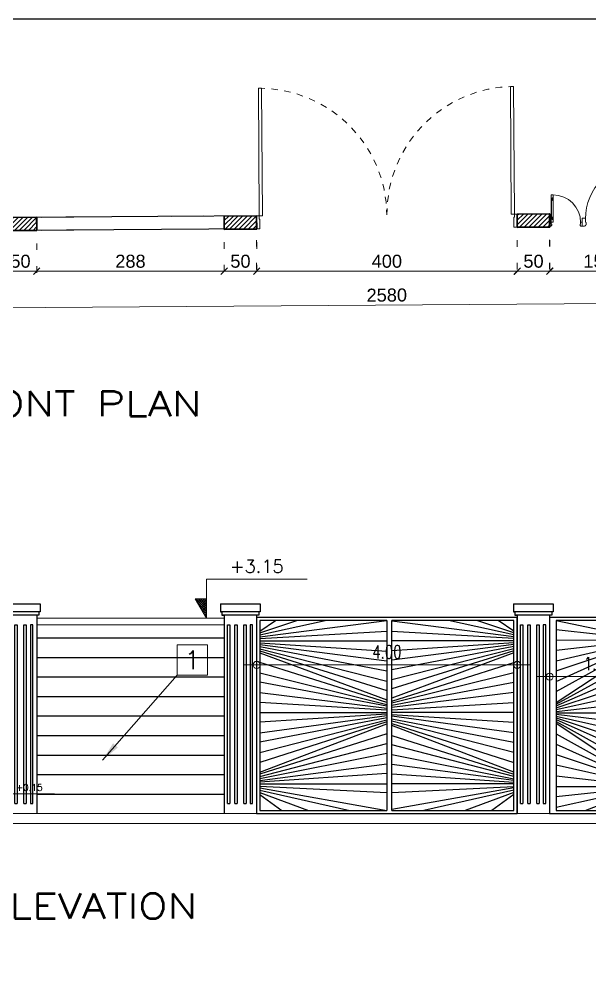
# Model space of a CAD drawing. Header units: millimetres. Extents: x -11627 to -10952, y 10244 to 10588.
# Drawn here: x -11485.14 to -11476.38, y 10417.15 to 10431.93 of the extents above; entities that cross this region are included whole.
import ezdxf
from ezdxf.enums import TextEntityAlignment as Align

# ---------------------------------------------------------------- set-up
doc = ezdxf.new("R2010")
doc.units = ezdxf.units.MM
doc.header["$PDMODE"] = 35
doc.linetypes.add('DOT', pattern=[0.25, 0, -0.25])
doc.linetypes.add('HIDDENX2', pattern=[0.75, 0.5, -0.25])
doc.layers.get('0').update_dxf_attribs({"lineweight": 5})
doc.layers.get('DEFPOINTS').update_dxf_attribs({"lineweight": 5})
for name, color, linetype, lineweight in [('A-DOOR', 30, 'Continuous', 13), ('A-GEN DIMS INTERNAL', 86, 'Continuous', 5), ('BORDER A1', 7, 'Continuous', 100), ('DIM IN', 191, 'Continuous', 5), ('DOORS', 30, 'Continuous', 9), ('elev.', 42, 'Continuous', 5), ('HATCH', 8, 'Continuous', 0), ('Notes', 32, 'Continuous', 5), ('TEXT', 30, 'Continuous', 9), ('Title Block', 7, 'Continuous', 0), ('WALLS', 4, 'Continuous', 35)]:
    doc.layers.add(name, color=color, linetype=linetype, lineweight=lineweight)
for name, color, linetype in [('A-PLOT LIMIT', 1, 'Continuous'), ('COLUMN', 1, 'Continuous'), ('INSERT TEXT', 1, 'Continuous')]:
    doc.layers.add(name, color=color, linetype=linetype)
doc.styles.add('Finish-Square', font='ROMANS.shx', dxfattribs={"height": 0.2})
doc.styles.add('GROUND FLOOR XREF - option 3$0$STYLE1', font='arial.ttf', dxfattribs={"height": 0.2})
doc.styles.add('Section-Level', font='romans.shx', dxfattribs={"height": 0.2})
doc.styles.add('SIMPLEX', font='romans.shx', dxfattribs={"width": 0.75})
doc.styles.add('Title-Big', font='ROMANS.shx', dxfattribs={"height": 0.5})
doc.styles.add('Title-Small', font='ROMANS.shx', dxfattribs={"height": 0.25})
doc.dimstyles.new('D100', dxfattribs={"dimtxt": 0.2, "dimasz": 0.1, "dimexe": 0.18, "dimexo": 0.0625, "dimgap": 0.1, "dimtad": 1, "dimzin": 0, "dimdsep": 46, "dimtxsty": 'SIMPLEX', "dimblk": 'DOT1', "dimcen": 0.1, "dimse1": 1, "dimse2": 1, "dimclrd": 256, "dimclre": 256, "dimclrt": 256, "dimadec": 0, "dimazin": 0, "dimtfac": 5, "dimtix": 1, "dimtmove": 2, "dimatfit": 3, "dimfxl": 1, "dimtolj": 1, "dimtzin": 0, "dimlwd": -1, "dimlwe": -1, "dimarcsym": 0})
doc.dimstyles.new('DIM 100', dxfattribs={"dimtxt": 0.2, "dimasz": 0.1, "dimexe": 0.15, "dimexo": 0.2, "dimgap": 0.05, "dimtad": 1, "dimdec": 0, "dimlfac": 100, "dimzin": 1, "dimdsep": 46, "dimtxsty": 'GROUND FLOOR XREF - option 3$0$STYLE1', "dimblk": 'OBLIQUE', "dimcen": 0.02, "dimdle": 0.05, "dimclrd": 256, "dimclre": 6, "dimclrt": 3, "dimadec": 1, "dimazin": 0, "dimtfac": 0.9, "dimtdec": 0, "dimtix": 1, "dimtofl": 0, "dimtmove": 2, "dimatfit": 3, "dimldrblk": 'ARCHTICK', "dimfxl": 1, "dimtolj": 1, "dimtzin": 12, "dimlwd": -1, "dimlwe": -1, "dimarcsym": 0})

# ---------------------------------------------------------------- blocks, each defined once
blk = doc.blocks.new('*X116')
at = {"color": 0}
for p, q in [((3.64, 1.17), (3.7, 1.22)), ((5.34, -0.39), (3.73, 1.22)), ((3.77, 0.94), (4.05, 1.22)), ((3.9, 0.72), (4.41, 1.22)), ((5.34, -0.75), (3.94, 0.66)), ((4.03, 0.5), (4.76, 1.22)), ((5.34, -0.04), (4.08, 1.22)), ((4.16, 0.27), (5.11, 1.22)), ((4.29, 0.05), (5.34, 1.1)), ((4.42, -0.18), (5.34, 0.75)), ((5.34, 0.31), (4.43, 1.22)), ((4.55, -0.4), (5.34, 0.39)), ((4.68, -0.62), (5.34, 0.04)), ((5.34, 0.67), (4.79, 1.22)), ((5.34, 1.02), (5.14, 1.22)), ((5.34, -1.1), (4.42, -0.18)), ((4.81, -0.85), (5.34, -0.31)), ((5.34, -1.45), (4.91, -1.02)), ((4.94, -1.07), (5.34, -0.67)), ((5.07, -1.3), (5.34, -1.02)), ((5.2, -1.52), (5.34, -1.37)), ((5.33, -1.75), (5.34, -1.73))]:
    blk.add_line(p, q, dxfattribs=at)
blk = doc.blocks.new('Level-Section')
at = {"color": 0}
for p, q in [((1.55, 0.6), (0, 0.6)), ((0, 0.6), (0, 0)), ((0, 0), (-0.173, 0.3)), ((0, 0.3), (-0.173, 0.3))]:
    blk.add_line(p, q, dxfattribs=at)
blk.add_line((0.173, 0), (-0.173, 0))
at = {"color": 0, "xscale": 0.1000000000000227, "yscale": 0.1000000000000227, "zscale": 0.1000000000000227}
blk.add_blockref('*X116', (-0.534, 0.178), dxfattribs=at)
at = {"color": 0, "style": 'Section-Level'}
blk.add_attdef('LEVEL', text='', height=0.2, dxfattribs=at).set_placement((0.775, 0.8), align=Align.MIDDLE_CENTER)
blk = doc.blocks.new('DOT1')
at = {"color": 0}
for p, q in [((0, -2), (0, 2)), ((-2, 0), (2, 0))]:
    blk.add_line(p, q, dxfattribs=at)
blk.add_circle((0, 0), 0.54, dxfattribs=at)
blk = doc.blocks.new('*D414')
at = {"layer": 'DEFPOINTS', "color": 0, "transparency": 16777216}
for p in [(-11476.994, 10422.238), (-11475.494, 10422.238), (-11476.994, 10421.835)]:
    blk.add_point(p, dxfattribs=at)
at = {"layer": 'DIM IN', "transparency": 16777216}
blk.add_line((-11475.594, 10421.835), (-11476.894, 10421.835), dxfattribs=at)
at = {"layer": 'DIM IN', "transparency": 16777216, "xscale": 0.1, "yscale": 0.1, "zscale": 0.1, "rotation": 180}
blk.add_blockref('DOT1', (-11476.994, 10421.835), dxfattribs=at)
at = {"layer": 'DIM IN', "transparency": 16777216, "xscale": 0.1, "yscale": 0.1, "zscale": 0.1}
blk.add_blockref('DOT1', (-11475.494, 10421.835), dxfattribs=at)
at = {"layer": 'DIM IN', "transparency": 16777216, "insert": (-11476.244, 10422.035), "char_height": 0.2, "attachment_point": 5, "style": 'SIMPLEX'}
blk.add_mtext('\\A1;1.50', dxfattribs=at)
blk = doc.blocks.new('*D415')
at = {"layer": 'DEFPOINTS', "color": 0, "transparency": 16777216}
for p in [(-11481.493, 10422.136), (-11477.493, 10422.103), (-11481.493, 10422.015)]:
    blk.add_point(p, dxfattribs=at)
at = {"layer": 'DIM IN', "transparency": 16777216}
blk.add_line((-11477.593, 10422.015), (-11481.393, 10422.015), dxfattribs=at)
at = {"layer": 'DIM IN', "transparency": 16777216, "xscale": 0.1, "yscale": 0.1, "zscale": 0.1, "rotation": 180}
blk.add_blockref('DOT1', (-11481.493, 10422.015), dxfattribs=at)
at = {"layer": 'DIM IN', "transparency": 16777216, "xscale": 0.1, "yscale": 0.1, "zscale": 0.1}
blk.add_blockref('DOT1', (-11477.493, 10422.015), dxfattribs=at)
at = {"layer": 'DIM IN', "transparency": 16777216, "insert": (-11479.493, 10422.215), "char_height": 0.2, "attachment_point": 5, "style": 'SIMPLEX'}
blk.add_mtext('\\A1;4.00', dxfattribs=at)
blk = doc.blocks.new('_Oblique')
at = {"color": 0, "linetype": 'ByBlock', "lineweight": -2}
blk.add_line((-0.5, -0.5), (0.5, 0.5), dxfattribs=at)
blk = doc.blocks.new('*D417')
at = {"layer": 'A-GEN DIMS INTERNAL', "color": 6, "linetype": 'DOT', "transparency": 16777216}
for p, q in [((-11466.601, 10428.615), (-11466.593, 10427.481)), ((-11492.4, 10428.437), (-11492.392, 10427.303))]:
    blk.add_line(p, q, dxfattribs=at)
at = {"layer": 'A-GEN DIMS INTERNAL', "transparency": 16777216}
blk.add_line((-11466.544, 10427.632), (-11492.443, 10427.452), dxfattribs=at)
at = {"layer": 'DEFPOINTS', "color": 0, "transparency": 16777216}
for p in [(-11466.603, 10428.815), (-11492.401, 10428.637), (-11492.393, 10427.453)]:
    blk.add_point(p, dxfattribs=at)
at = {"layer": 'A-GEN DIMS INTERNAL', "transparency": 16777216, "xscale": 0.1, "yscale": 0.1, "zscale": 0.1}
for p, rotation in [((-11466.594, 10427.631), 0.3965594982890153), ((-11492.393, 10427.453), 180.396559498289)]:
    blk.add_blockref('_Oblique', p, dxfattribs=dict(at, rotation=rotation))
at = {"layer": 'A-GEN DIMS INTERNAL', "color": 3, "transparency": 16777216, "insert": (-11479.495, 10427.694), "char_height": 0.2, "attachment_point": 5, "rotation": 0.3966, "style": 'GROUND FLOOR XREF - option 3$0$STYLE1'}
blk.add_mtext('\\A1;2580', dxfattribs=at)
blk = doc.blocks.new('_ArchTick')
at = {"color": 0, "linetype": 'ByBlock', "const_width": 0.15}
blk.add_lwpolyline([(-0.5, -0.5), (0.5, 0.5)], dxfattribs=at)
blk = doc.blocks.new('RGRRGRG')
at = {"layer": 'HATCH'}
h = blk.add_hatch(dxfattribs=at)
h.set_pattern_fill('ANSI31', color=256, scale=0.016)
h.paths.add_polyline_path([(-11006.515, 10202.75), (-11007.014, 10202.75), (-11007.014, 10202.546), (-11006.515, 10202.546)])
at = {"layer": 'WALLS'}
blk.add_lwpolyline([(-11006.515, 10202.75), (-11007.014, 10202.75), (-11007.014, 10202.546), (-11006.515, 10202.546)], close=True, dxfattribs=at)
blk = doc.blocks.new('Title')
at = {"color": 4, "style": 'Title-Big'}
blk.add_attdef('DRAWNAME', text='', height=0.4, dxfattribs=at).set_placement((0, 0), align=Align.MIDDLE_CENTER)
at = {"color": 0, "style": 'Title-Small'}
blk.add_attdef('SCALE', text='', height=0.25, dxfattribs=at).set_placement((0, -0.688), align=Align.MIDDLE_CENTER)
blk = doc.blocks.new('ADM FRAME-A2')
at = {"layer": 'BORDER A1', "lineweight": 25}
blk.add_lwpolyline([(-58.5291, 2.4571), (-11.5572, 2.4571), (-11.5572, 40.9433), (-58.5291, 40.9433)], close=True, dxfattribs=at)
blk = doc.blocks.new('*D758')
at = {"layer": 'A-GEN DIMS INTERNAL', "color": 6, "linetype": 'DOT', "transparency": 16777216}
for p, q in [((-11476.994, 10428.543), (-11476.994, 10427.912)), ((-11475.494, 10428.553), (-11475.494, 10427.912))]:
    blk.add_line(p, q, dxfattribs=at)
at = {"layer": 'A-GEN DIMS INTERNAL', "transparency": 16777216}
blk.add_line((-11477.044, 10428.062), (-11475.444, 10428.062), dxfattribs=at)
at = {"layer": 'DEFPOINTS', "color": 0, "transparency": 16777216}
for p in [(-11476.994, 10428.743), (-11475.494, 10428.753), (-11475.494, 10428.062)]:
    blk.add_point(p, dxfattribs=at)
at = {"layer": 'A-GEN DIMS INTERNAL', "transparency": 16777216, "xscale": 0.1, "yscale": 0.1, "zscale": 0.1, "rotation": 180}
blk.add_blockref('_Oblique', (-11476.994, 10428.062), dxfattribs=at)
at = {"layer": 'A-GEN DIMS INTERNAL', "transparency": 16777216, "xscale": 0.1, "yscale": 0.1, "zscale": 0.1}
blk.add_blockref('_Oblique', (-11475.494, 10428.062), dxfattribs=at)
at = {"layer": 'A-GEN DIMS INTERNAL', "color": 3, "transparency": 16777216, "insert": (-11476.244, 10428.214), "char_height": 0.2, "attachment_point": 5, "style": 'GROUND FLOOR XREF - option 3$0$STYLE1'}
blk.add_mtext('\\A1;150', dxfattribs=at)
blk = doc.blocks.new('*D759')
at = {"layer": 'A-GEN DIMS INTERNAL', "color": 6, "linetype": 'DOT', "transparency": 16777216}
for p, q in [((-11477.491, 10428.536), (-11477.491, 10427.912)), ((-11476.992, 10428.54), (-11476.992, 10427.912))]:
    blk.add_line(p, q, dxfattribs=at)
at = {"layer": 'A-GEN DIMS INTERNAL', "transparency": 16777216}
blk.add_line((-11477.541, 10428.062), (-11476.942, 10428.062), dxfattribs=at)
at = {"layer": 'DEFPOINTS', "color": 0, "transparency": 16777216}
for p in [(-11477.491, 10428.736, 0), (-11476.992, 10428.74, 0), (-11476.992, 10428.062)]:
    blk.add_point(p, dxfattribs=at)
at = {"layer": 'A-GEN DIMS INTERNAL', "transparency": 16777216, "xscale": 0.1, "yscale": 0.1, "zscale": 0.1, "rotation": 180}
blk.add_blockref('_Oblique', (-11477.491, 10428.062), dxfattribs=at)
at = {"layer": 'A-GEN DIMS INTERNAL', "transparency": 16777216, "xscale": 0.1, "yscale": 0.1, "zscale": 0.1}
blk.add_blockref('_Oblique', (-11476.992, 10428.062), dxfattribs=at)
at = {"layer": 'A-GEN DIMS INTERNAL', "color": 3, "transparency": 16777216, "insert": (-11477.242, 10428.214), "char_height": 0.2, "attachment_point": 5, "style": 'GROUND FLOOR XREF - option 3$0$STYLE1'}
blk.add_mtext('\\A1;50', dxfattribs=at)
blk = doc.blocks.new('*D760')
at = {"layer": 'A-GEN DIMS INTERNAL', "color": 6, "linetype": 'DOT', "transparency": 16777216}
for p, q in [((-11481.494, 10428.54), (-11481.494, 10427.912)), ((-11477.494, 10428.54), (-11477.494, 10427.912))]:
    blk.add_line(p, q, dxfattribs=at)
at = {"layer": 'A-GEN DIMS INTERNAL', "transparency": 16777216}
blk.add_line((-11477.444, 10428.062), (-11481.544, 10428.062), dxfattribs=at)
at = {"layer": 'DEFPOINTS', "color": 0, "transparency": 16777216}
for p in [(-11481.494, 10428.74), (-11477.494, 10428.74), (-11481.494, 10428.062)]:
    blk.add_point(p, dxfattribs=at)
at = {"layer": 'A-GEN DIMS INTERNAL', "transparency": 16777216, "xscale": 0.1, "yscale": 0.1, "zscale": 0.1, "rotation": 180}
blk.add_blockref('_Oblique', (-11481.494, 10428.062), dxfattribs=at)
at = {"layer": 'A-GEN DIMS INTERNAL', "transparency": 16777216, "xscale": 0.1, "yscale": 0.1, "zscale": 0.1}
blk.add_blockref('_Oblique', (-11477.494, 10428.062), dxfattribs=at)
at = {"layer": 'A-GEN DIMS INTERNAL', "color": 3, "transparency": 16777216, "insert": (-11479.494, 10428.214), "char_height": 0.2, "attachment_point": 5, "style": 'GROUND FLOOR XREF - option 3$0$STYLE1'}
blk.add_mtext('\\A1;400', dxfattribs=at)
blk = doc.blocks.new('*U112')
for points in [[(90, 100), (40, 100), (40, 2060), (90, 2060)], [(3910, 100), (3960, 100), (3960, 2060), (3910, 2060)]]:
    blk.add_lwpolyline(points, close=True)
for points in [[(50, -100), (50, 50), (40, 50), (40, 100), (0, 100), (0, -100), (50, -100)], [(3950, -100), (3950, 50), (3960, 50), (3960, 100), (4000, 100), (4000, -100), (3950, -100)]]:
    blk.add_lwpolyline(points)
at = {"color": 8, "linetype": 'HIDDENX2', "ltscale": 0.1}
for centre, start, end in [((40, 100), 0, 90), ((3960, 100), 90, 180)]:
    blk.add_arc(centre, 1960, start, end, dxfattribs=at)
blk = doc.blocks.new('D-P-10-80')
at = {"color": 0}
for p, q in [((0.04, 0.76), (0.04, 0.675)), ((0.05, 0.77), (0.08, 0.77)), ((0.09, 0.76), (0.09, 0.675)), ((0.043, 0.675), (0.04, 0.675)), ((0.04, 0.675), (0.04, 0.185)), ((0.046, 0.627), (0.046, 0.233)), ((0.048, 0.627), (0.046, 0.627)), ((0.054, 0.634), (0.058, 0.685)), ((0.056, 0.666), (0.058, 0.695)), ((0.072, 0.695), (0.058, 0.695)), ((0.072, 0.685), (0.058, 0.685)), ((0.074, 0.666), (0.072, 0.695)), ((0.076, 0.634), (0.072, 0.685)), ((0.082, 0.627), (0.084, 0.627)), ((0.084, 0.627), (0.084, 0.233)), ((0.087, 0.675), (0.09, 0.675)), ((0.09, 0.185), (0.09, 0.675)), ((0.046, 0.233), (0.046, 0.259)), ((0.084, 0.233), (0.084, 0.259)), ((0.043, 0.185), (0.04, 0.185)), ((0.04, 0.185), (0.04, 0.11)), ((0.048, 0.233), (0.046, 0.233)), ((0.054, 0.227), (0.058, 0.175)), ((0.056, 0.195), (0.058, 0.165)), ((0.072, 0.175), (0.058, 0.175)), ((0.072, 0.165), (0.058, 0.165)), ((0.076, 0.227), (0.072, 0.175)), ((0.074, 0.195), (0.072, 0.165)), ((0.082, 0.233), (0.084, 0.233)), ((0.087, 0.185), (0.09, 0.185)), ((0.09, 0.185), (0.09, 0.11)), ((0, 0.1), (0.03, 0.1)), ((0, 0.1), (0, 0)), ((0, 0), (0.03, 0)), ((0.027, 0.102), (0.027, 0.101)), ((0.028, 0.103), (0.036, 0.103)), ((0.028, 0.1), (0.037, 0.1)), ((0.033, 0.103), (0.035, 0.103)), ((0.036, 0.103), (0.035, 0.103)), ((0.037, 0.112), (0.037, 0.104)), ((0.037, 0.105), (0.037, 0.104)), ((0.042, 0.103), (0.037, 0.103)), ((0.037, 0.103), (0.037, 0.098)), ((0.038, 0.113), (0.039, 0.113)), ((0.04, 0.112), (0.04, 0.103)), ((0.04, 0.09), (0.04, 0.05)), ((0.04, 0.05), (0.04, 0.05)), ((0.04, 0.013), (0.04, 0.01)), ((0.05, 0.1), (0.08, 0.1)), ((0.05, 0.04), (0.05, 0.023)), ((0.75, 0.04), (0.75, 0.023)), ((0.76, 0.09), (0.76, 0.05)), ((0.76, 0.05), (0.76, 0.05)), ((0.76, 0.013), (0.76, 0.01)), ((0.8, 0.1), (0.77, 0.1)), ((0.8, 0), (0.77, 0)), ((0.8, 0.1), (0.8, 0))]:
    blk.add_line(p, q, dxfattribs=at)
for radius in [0.00367, 0.00201]:
    blk.add_circle((0.037, 0.103), radius, dxfattribs=at)
for centre, radius, start, end in [((0.05, 0.76), 0.01, 90, 180), ((0.08, 0.76), 0.01, 0, 90), ((0.08, 0.09), 0.68, 0, 90), ((0.053, 0.675), 0.01, 180, 286.6378), ((0.054, 0.627), 0.00659, 89.3814, 180.0004), ((0.077, 0.675), 0.01, 253.3622, 0), ((0.076, 0.627), 0.00659, 359.9999, 90.6186), ((0.053, 0.185), 0.01, 73.3622, 180), ((0.054, 0.233), 0.00659, 179.9996, 270.6186), ((0.077, 0.185), 0.01, 0, 106.6378), ((0.076, 0.233), 0.00659, 269.3814, 0.0001), ((0.028, 0.102), 0.001, 90, 180), ((0.028, 0.101), 0.001, 180, 270), ((0.03, 0.09), 0.01, 0, 90), ((0.03, 0.01), 0.01, 270, 0), ((0.036, 0.104), 0.001, 270, 0), ((0.038, 0.112), 0.001, 90, 180), ((0.037, 0.103), 0.0025, 270, 0), ((0.039, 0.112), 0.001, 0, 90), ((0.05, 0.11), 0.01, 180, 270), ((0.04, 0.04), 0.01, 0, 90), ((0.04, 0.023), 0.01, 270, 0), ((0.08, 0.11), 0.01, 270, 0), ((0.76, 0.04), 0.01, 90, 180), ((0.76, 0.023), 0.01, 180, 270), ((0.77, 0.09), 0.01, 90, 180), ((0.77, 0.01), 0.01, 180, 270)]:
    blk.add_arc(centre, radius, start, end, dxfattribs=at)
blk = doc.blocks.new('*D764')
at = {"layer": 'A-GEN DIMS INTERNAL', "color": 6, "linetype": 'DOT', "transparency": 16777216}
for p, q in [((-11481.991, 10428.505), (-11481.991, 10427.912)), ((-11481.492, 10428.508), (-11481.492, 10427.912))]:
    blk.add_line(p, q, dxfattribs=at)
at = {"layer": 'A-GEN DIMS INTERNAL', "transparency": 16777216}
blk.add_line((-11481.442, 10428.062), (-11482.041, 10428.062), dxfattribs=at)
at = {"layer": 'DEFPOINTS', "color": 0, "transparency": 16777216}
for p in [(-11481.991, 10428.705, 0), (-11481.492, 10428.708, 0), (-11481.991, 10428.062)]:
    blk.add_point(p, dxfattribs=at)
at = {"layer": 'A-GEN DIMS INTERNAL', "transparency": 16777216, "xscale": 0.1, "yscale": 0.1, "zscale": 0.1, "rotation": 180}
blk.add_blockref('_Oblique', (-11481.991, 10428.062), dxfattribs=at)
at = {"layer": 'A-GEN DIMS INTERNAL', "transparency": 16777216, "xscale": 0.1, "yscale": 0.1, "zscale": 0.1}
blk.add_blockref('_Oblique', (-11481.492, 10428.062), dxfattribs=at)
at = {"layer": 'A-GEN DIMS INTERNAL', "color": 3, "transparency": 16777216, "insert": (-11481.742, 10428.214), "char_height": 0.2, "attachment_point": 5, "style": 'GROUND FLOOR XREF - option 3$0$STYLE1'}
blk.add_mtext('\\A1;50', dxfattribs=at)
blk = doc.blocks.new('*D765')
at = {"layer": 'A-GEN DIMS INTERNAL', "color": 6, "linetype": 'DOT', "transparency": 16777216}
for p, q in [((-11484.871, 10428.489), (-11484.871, 10427.912)), ((-11481.991, 10428.508), (-11481.991, 10427.912))]:
    blk.add_line(p, q, dxfattribs=at)
at = {"layer": 'A-GEN DIMS INTERNAL', "transparency": 16777216}
blk.add_line((-11481.941, 10428.062), (-11484.921, 10428.062), dxfattribs=at)
at = {"layer": 'DEFPOINTS', "color": 0, "transparency": 16777216}
for p in [(-11484.871, 10428.689), (-11481.991, 10428.708, 0), (-11484.871, 10428.062)]:
    blk.add_point(p, dxfattribs=at)
at = {"layer": 'A-GEN DIMS INTERNAL', "transparency": 16777216, "xscale": 0.1, "yscale": 0.1, "zscale": 0.1, "rotation": 180}
blk.add_blockref('_Oblique', (-11484.871, 10428.062), dxfattribs=at)
at = {"layer": 'A-GEN DIMS INTERNAL', "transparency": 16777216, "xscale": 0.1, "yscale": 0.1, "zscale": 0.1}
blk.add_blockref('_Oblique', (-11481.991, 10428.062), dxfattribs=at)
at = {"layer": 'A-GEN DIMS INTERNAL', "color": 3, "transparency": 16777216, "insert": (-11483.431, 10428.214), "char_height": 0.2, "attachment_point": 5, "style": 'GROUND FLOOR XREF - option 3$0$STYLE1'}
blk.add_mtext('\\A1;288', dxfattribs=at)
blk = doc.blocks.new('*D766')
at = {"layer": 'A-GEN DIMS INTERNAL', "color": 6, "linetype": 'DOT', "transparency": 16777216}
for p, q in [((-11485.369, 10428.485), (-11485.369, 10427.912)), ((-11484.871, 10428.489), (-11484.871, 10427.912))]:
    blk.add_line(p, q, dxfattribs=at)
at = {"layer": 'A-GEN DIMS INTERNAL', "transparency": 16777216}
blk.add_line((-11484.821, 10428.062), (-11485.419, 10428.062), dxfattribs=at)
at = {"layer": 'DEFPOINTS', "color": 0, "transparency": 16777216}
for p in [(-11485.369, 10428.685), (-11484.871, 10428.689), (-11485.369, 10428.062)]:
    blk.add_point(p, dxfattribs=at)
at = {"layer": 'A-GEN DIMS INTERNAL', "transparency": 16777216, "xscale": 0.1, "yscale": 0.1, "zscale": 0.1, "rotation": 180}
blk.add_blockref('_Oblique', (-11485.369, 10428.062), dxfattribs=at)
at = {"layer": 'A-GEN DIMS INTERNAL', "transparency": 16777216, "xscale": 0.1, "yscale": 0.1, "zscale": 0.1}
blk.add_blockref('_Oblique', (-11484.871, 10428.062), dxfattribs=at)
at = {"layer": 'A-GEN DIMS INTERNAL', "color": 3, "transparency": 16777216, "insert": (-11485.12, 10428.214), "char_height": 0.2, "attachment_point": 5, "style": 'GROUND FLOOR XREF - option 3$0$STYLE1'}
blk.add_mtext('\\A1;50', dxfattribs=at)
blk = doc.blocks.new('column1')
for p, q in [((-0.553, 3.223), (0.054, 3.223)), ((0.035, 3.099), (-0.553, 3.099)), ((0, 3.05), (-0.534, 3.05)), ((-0.499, 3.05), (-0.499, 0)), ((0, 3.05), (0, 0)), ((-0.449, 0.156), (-0.413, 0.156)), ((-0.336, 0.156), (-0.3, 0.156)), ((-0.196, 0.156), (-0.159, 0.156)), ((-0.097, 0.156), (-0.061, 0.156))]:
    blk.add_line(p, q)
at = {"elevation": 0}
for points in [[(-0.553, 3.223), (-0.553, 3.099), (-0.534, 3.099), (-0.534, 3.05), (-0.499, 3.05)], [(-0.449, 0.156), (-0.449, 2.901), (-0.413, 2.901), (-0.413, 1.304)], [(-0.413, 2.901), (-0.413, 0.156)], [(-0.336, 0.156), (-0.336, 2.901)], [(-0.336, 1.426), (-0.336, 2.901), (-0.3, 2.901), (-0.3, 1.493)], [(-0.3, 2.901), (-0.3, 0.156)], [(-0.196, 0.156), (-0.196, 2.901)], [(-0.196, 1.449), (-0.196, 2.901), (-0.159, 2.901), (-0.159, 1.393)], [(-0.159, 2.901), (-0.159, 0.156)], [(-0.097, 2.901), (-0.097, 0.156)], [(-0.061, 0.156), (-0.061, 2.901), (-0.097, 2.901), (-0.097, 1.304)]]:
    blk.add_lwpolyline(points, dxfattribs=at)
blk.add_lwpolyline([(0.054, 3.223), (0.054, 3.099), (0.035, 3.099), (0.035, 3.05), (0, 3.05)])
blk = doc.blocks.new('Finish-Square')
at = {"color": 0}
blk.add_lwpolyline([(-0.15, -0.15), (0.15, -0.15), (0.15, 0.15), (-0.15, 0.15)], close=True, dxfattribs=at)
at = {"color": 0, "style": 'Finish-Square'}
blk.add_attdef('1', text='', height=0.18, dxfattribs=at).set_placement((0, 0), align=Align.MIDDLE_CENTER)
blk = doc.blocks.new('6')
at = {"layer": 'INSERT TEXT', "color": 9}
for p, q in [((-11484.871, 10422.431), (-11481.993, 10422.431)), ((-11484.871, 10422.131), (-11481.993, 10422.131)), ((-11484.871, 10421.831), (-11481.993, 10421.831)), ((-11484.871, 10421.531), (-11481.993, 10421.531)), ((-11484.871, 10421.231), (-11481.993, 10421.231)), ((-11484.871, 10420.931), (-11481.993, 10420.931)), ((-11484.871, 10420.631), (-11481.993, 10420.631)), ((-11484.871, 10420.331), (-11481.993, 10420.331)), ((-11484.871, 10420.031), (-11481.993, 10420.031))]:
    blk.add_line(p, q, dxfattribs=at)
blk = doc.blocks.new('111')
at = {"layer": 'INSERT TEXT', "color": 9}
for p, q in [((0.05, 2.803), (0.29, 2.964)), ((0.05, 2.778), (0.616, 2.964)), ((0.05, 2.744), (1.054, 2.964)), ((0.05, 2.717), (2, 2.964)), ((2, 2.964), (2, 0.05)), ((2.079, 0.05), (2.079, 2.964)), ((3.95, 2.744), (2.946, 2.964)), ((3.95, 2.778), (3.384, 2.964)), ((3.95, 2.803), (3.71, 2.964)), ((3.95, 2.717), (2.079, 2.954)), ((0.05, 2.687), (2, 2.802)), ((3.95, 2.687), (2.079, 2.797)), ((0.05, 2.653), (2, 2.653)), ((0.05, 2.625), (2, 2.497)), ((0.05, 2.596), (2, 2.345)), ((0.05, 2.568), (2, 2.191)), ((0.05, 2.532), (2, 2.034)), ((3.95, 2.653), (2.079, 2.653)), ((3.95, 2.625), (2.079, 2.502)), ((3.95, 2.596), (2.079, 2.355)), ((3.95, 2.568), (2.079, 2.206)), ((3.95, 2.532), (2.079, 2.054)), ((0.05, 2.501), (2, 1.892)), ((0.05, 2.469), (2, 1.745)), ((3.95, 2.501), (2.079, 1.917)), ((3.95, 2.469), (2.079, 1.775)), ((2, 1.704), (0.05, 2.32)), ((2.079, 1.729), (3.95, 2.32)), ((0.05, 2.16), (2, 1.677)), ((3.95, 2.16), (2.079, 1.697)), ((2, 1.648), (0.05, 2.019)), ((2.079, 1.663), (3.95, 2.019)), ((0.05, 1.861), (2, 1.619)), ((3.95, 1.861), (2.079, 1.629)), ((2, 1.589), (0.05, 1.707)), ((2.079, 1.593), (3.95, 1.707)), ((0.05, 1.554), (2, 1.554)), ((2, 1.527), (0.05, 1.405)), ((0.05, 1.241), (2, 1.507)), ((3.95, 1.554), (2.079, 1.554)), ((2.079, 1.522), (3.95, 1.405)), ((3.95, 1.241), (2.079, 1.496)), ((2, 1.469), (0.05, 1.096)), ((0.05, 0.94), (2, 1.442)), ((2, 1.408), (0.05, 0.787)), ((0.05, 0.635), (2, 1.381)), ((2.079, 1.454), (3.95, 1.096)), ((3.95, 0.94), (2.079, 1.422)), ((2.079, 1.382), (3.95, 0.787)), ((3.95, 0.635), (2.079, 1.351)), ((2, 1.226), (0.05, 0.604)), ((2.079, 1.201), (3.95, 0.604)), ((0.05, 0.569), (2, 1.075)), ((3.95, 0.569), (2.079, 1.054)), ((2, 0.924), (0.05, 0.536)), ((2.079, 0.908), (3.95, 0.536)), ((0.05, 0.51), (2, 0.766)), ((3.95, 0.51), (2.079, 0.756)), ((2, 0.615), (0.05, 0.482)), ((2.079, 0.609), (3.95, 0.482)), ((0.05, 0.457), (2, 0.457)), ((3.95, 0.457), (2.079, 0.457)), ((2, 0.32), (0.05, 0.417)), ((0.05, 0.394), (2, 0.05)), ((0.05, 0.361), (1.431, 0.05)), ((0.05, 0.323), (0.797, 0.05)), ((2.079, 0.323), (3.95, 0.417)), ((3.95, 0.394), (2.079, 0.064)), ((3.95, 0.361), (2.569, 0.05)), ((3.95, 0.323), (3.203, 0.05)), ((0.05, 0.293), (0.389, 0.05)), ((3.95, 0.293), (3.611, 0.05))]:
    blk.add_line(p, q, dxfattribs=at)
blk.add_lwpolyline([(0, 0), (4, 0), (4, 3.014), (0, 3.014)], close=True, dxfattribs=at)
for points in [[(2, 2.964), (0.05, 2.964), (0.05, 0.05), (2, 0.05)], [(2.079, 0.05), (3.95, 0.05), (3.95, 2.964), (2.079, 2.964)]]:
    blk.add_lwpolyline(points, dxfattribs=at)
blk = doc.blocks.new('22')
at = {"layer": 'INSERT TEXT', "color": 9}
for points in [[(1.5, 3.014), (0, 3.014), (0, 0), (1.5, 0)], [(1.4, 2.964), (0.1, 2.964), (0.1, 0.05), (1.4, 0.05)]]:
    blk.add_lwpolyline(points, close=True, dxfattribs=at)
for points in [[(0.1, 2.964), (1.4, 2.697)], [(0.73, 2.964), (1.4, 2.702)], [(1.033, 2.964), (1.4, 2.73)], [(0.1, 2.828), (1.4, 2.683)], [(0.1, 2.664), (1.4, 2.674)], [(0.1, 2.51), (1.4, 2.661)], [(0.1, 2.344), (1.4, 2.648)], [(0.1, 2.195), (1.4, 2.629)], [(0.1, 2.03), (1.4, 2.619)], [(0.1, 1.877), (1.4, 2.594)], [(0.1, 1.709), (1.4, 2.564)], [(0.1, 1.68), (1.4, 2.393)], [(0.1, 1.657), (1.4, 2.224)], [(0.1, 1.624), (1.4, 2.056)], [(0.1, 1.598), (1.4, 1.885)], [(0.1, 1.57), (1.4, 1.715)], [(0.1, 1.549), (1.4, 1.549)], [(0.1, 1.527), (1.4, 1.368)], [(0.1, 1.496), (1.4, 1.203)], [(0.1, 1.472), (1.4, 1.034)], [(0.1, 1.446), (1.4, 0.866)], [(0.1, 1.417), (1.4, 0.692)], [(0.1, 1.389), (1.4, 0.526)], [(0.1, 1.224), (1.4, 0.501)], [(0.1, 1.064), (1.4, 0.484)], [(0.1, 0.908), (1.4, 0.471)], [(0.1, 0.748), (1.4, 0.456)], [(0.1, 0.58), (1.4, 0.433)], [(0.1, 0.418), (1.4, 0.418)], [(0.1, 0.261), (1.4, 0.401)], [(0.1, 0.1), (1.4, 0.386)], [(0.543, 0.05), (1.4, 0.374)], [(0.919, 0.05), (1.4, 0.369)]]:
    blk.add_lwpolyline(points, dxfattribs=at)

msp = doc.modelspace()

# ---------------------------------------------------------------- linework, layer by layer
at = {"layer": 'A-PLOT LIMIT'}
for p, q in [((-11484.871, 10428.892, 0), (-11484.871, 10428.692, 0)), ((-11481.494, 10428.712), (-11481.494, 10428.912)), ((-11477.494, 10428.74), (-11477.494, 10428.94)), ((-11476.994, 10428.943), (-11477.404, 10428.94)), ((-11476.994, 10428.743), (-11476.994, 10428.943)), ((-11476.994, 10428.743), (-11477.403, 10428.74))]:
    msp.add_line(p, q, dxfattribs=at)
for points in [[(-11482.304, 10428.906), (-11492.201, 10428.838), (-11492.192, 10430.076)], [(-11484.303, 10428.892), (-11484.803, 10428.889)], [(-11481.494, 10428.912), (-11482.803, 10428.902)], [(-11477.404, 10428.94), (-11477.494, 10428.94)], [(-11476.994, 10428.943), (-11477.493, 10428.94)], [(-11481.494, 10428.712), (-11488.801, 10428.661)], [(-11477.403, 10428.74), (-11477.494, 10428.74)], [(-11484.303, 10428.692), (-11484.803, 10428.689)]]:
    msp.add_lwpolyline(points, dxfattribs=at)
at = {"layer": 'elev.'}
for p, q in [((-11481.993, 10422.731), (-11484.871, 10422.731)), ((-11477.494, 10422.731), (-11477.494, 10419.731)), ((-11476.994, 10422.731), (-11476.994, 10419.731)), ((-11481.993, 10422.631), (-11484.871, 10422.631)), ((-11462.846, 10419.731), (-11496.833, 10419.731)), ((-11462.846, 10419.581), (-11496.833, 10419.581))]:
    msp.add_line(p, q, dxfattribs=at)

# ---------------------------------------------------------------- block references
at = {"layer": 'A-DOOR', "xscale": -0.0009999999997671997, "yscale": 0.0009999999997672, "zscale": 0.0009999999997672, "rotation": 0.3996576815388053}
msp.add_blockref('*U112', (-11477.493, 10428.84, 0), dxfattribs=at)
at = {"layer": 'COLUMN', "color": 7}
for p in [(-11484.871, 10419.731), (-11481.494, 10419.731), (-11476.994, 10419.731)]:
    msp.add_blockref('column1', p, dxfattribs=at)
at = {"layer": 'DIM IN', "extrusion": (1.09784e-09, 3.82891e-12, 1), "rotation": 0.3996576816061682}
for p in [(-407.458, 303.164, 0), (-404.079, 303.184, 0), (-399.579, 303.215, 0)]:
    msp.add_blockref('RGRRGRG', p, dxfattribs=at)
at = {"layer": 'DIM IN'}
msp.add_blockref('Level-Section', (-11482.265, 10422.731), dxfattribs=at).add_auto_attribs({'LEVEL': '+3.15'})
at = {"layer": 'DIM IN', "xscale": 0.5, "yscale": 0.5, "zscale": 0.5}
msp.add_blockref('Level-Section', (-11485.372, 10419.733), dxfattribs=at).add_auto_attribs({'LEVEL': '+0.15'})
at = {"layer": 'DOORS'}
for p, xscale, yscale, zscale in [((-11475.494, 10428.753), -1.249966897242222, 1.249966897242222, 1.249966897242222), ((-11476.994, 10428.753), 0.6250000000001873, 0.6250000000001873, 0.6250000000001873)]:
    msp.add_blockref('D-P-10-80', p, dxfattribs=dict(at, xscale=xscale, yscale=yscale, zscale=zscale))
at = {"layer": 'INSERT TEXT', "color": 242, "true_color": 0xcd2027}
for name, p in [('111', (-11481.494, 10419.731)), ('22', (-11476.994, 10419.731)), ('6', (0, 0))]:
    msp.add_blockref(name, p, dxfattribs=at)
at = {"layer": 'Notes', "xscale": 1.559999999999999, "yscale": 1.559999999999999, "zscale": 1.559999999999999}
msp.add_blockref('Finish-Square', (-11482.482, 10422.091), dxfattribs=at).add_auto_attribs({'1': '1'})
at = {"layer": 'TEXT', "linetype": 'ByBlock'}
ref = msp.add_blockref('Title', (-11487.135, 10426.027, 0), dxfattribs=dict(at, xscale=1.5, yscale=1.2))
ref.add_attrib('DRAWNAME', 'BOUNDARY WALL FRONT PLAN', dxfattribs={"layer": '0', "color": 4, "height": 0.384, "style": 'Title-Big', "width": 1.25}).set_placement((-11487.135, 10426.027, 0), align=Align.MIDDLE_CENTER)
ref.add_attrib('SCALE', 'SCALE (1:100)', dxfattribs={"layer": '0', "color": 0, "height": 0.24, "style": 'Title-Small', "width": 1.25}).set_placement((-11487.135, 10425.367, 0), align=Align.MIDDLE_CENTER)
ref = msp.add_blockref('Title', (-11488.035, 10418.31), dxfattribs=dict(at, xscale=1.5, yscale=1.2))
ref.add_attrib('DRAWNAME', 'BOUNDARY WALL FRONT ELEVATION', dxfattribs={"layer": '0', "color": 4, "height": 0.384, "style": 'Title-Big', "width": 1.25}).set_placement((-11488.035, 10418.31), align=Align.MIDDLE_CENTER)
ref.add_attrib('SCALE', 'SCALE (1:100)', dxfattribs={"layer": '0', "color": 0, "height": 0.24, "style": 'Title-Small', "width": 1.25}).set_placement((-11488.035, 10417.649), align=Align.MIDDLE_CENTER)
at = {"layer": 'Title Block', "xscale": 1.485590213708992, "yscale": 1.485590213708992, "zscale": 1.485590213708992}
msp.add_blockref('ADM FRAME-A2', (-11425.603, 10371.107), dxfattribs=at)

# ---------------------------------------------------------------- dimensions: what is measured, and where the dimension line sits
at = {"layer": 'A-GEN DIMS INTERNAL'}
dim = msp.add_aligned_dim(p1=(-11466.603, 10428.815), p2=(-11492.401, 10428.637), distance=1.184, dimstyle='DIM 100', dxfattribs=at)
dim.commit()
dim.dimension.update_dxf_attribs({"geometry": '*D417', "text_midpoint": (-11479.495, 10427.694)})
for base, p1, p2, picture, middle in [((-11481.494, 10428.062), (-11477.494, 10428.74), (-11481.494, 10428.74), '*D760', (-11479.494, 10428.214)), ((-11476.992, 10428.062), (-11477.491, 10428.736, 0), (-11476.992, 10428.74, 0), '*D759', (-11477.242, 10428.214)), ((-11475.494, 10428.062), (-11476.994, 10428.743), (-11475.494, 10428.753), '*D758', (-11476.244, 10428.214)), ((-11485.369, 10428.062), (-11484.871, 10428.689), (-11485.369, 10428.685), '*D766', (-11485.12, 10428.214)), ((-11484.871, 10428.062), (-11481.991, 10428.708, 0), (-11484.871, 10428.689), '*D765', (-11483.431, 10428.214)), ((-11481.991, 10428.062), (-11481.492, 10428.708, 0), (-11481.991, 10428.705, 0), '*D764', (-11481.742, 10428.214))]:
    dim = msp.add_linear_dim(base=base, p1=p1, p2=p2, dimstyle='DIM 100', dxfattribs=at)
    dim.commit()
    dim.dimension.update_dxf_attribs({"geometry": picture, "text_midpoint": middle})
at = {"layer": 'DIM IN'}
for base, p1, p2, picture, middle in [((-11481.493, 10422.015), (-11477.493, 10422.103), (-11481.493, 10422.136), '*D415', (-11479.493, 10422.215)), ((-11476.994, 10421.835), (-11475.494, 10422.238), (-11476.994, 10422.238), '*D414', (-11476.244, 10422.035))]:
    dim = msp.add_linear_dim(base=base, p1=p1, p2=p2, dimstyle='D100', dxfattribs=at)
    dim.commit()
    dim.dimension.update_dxf_attribs({"geometry": picture, "text_midpoint": middle})

# ---------------------------------------------------------------- leaders
at = {"layer": 'Notes'}
msp.add_leader([(-11483.859, 10420.553), (-11482.716, 10421.857)], dimstyle='D100', override={"dimasz": 0.3, "dimfxl": 0, "dimfxlon": 1, "dimarcsym": 1}, dxfattribs=at)

doc.saveas('drawing.dxf')
